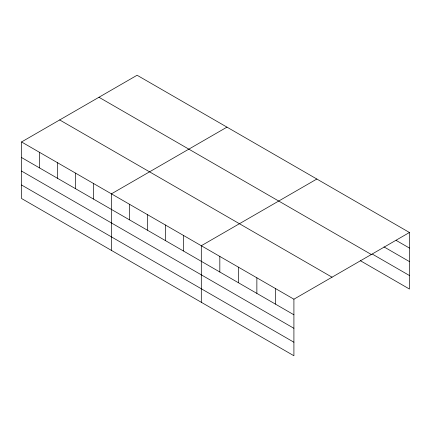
<?xml version="1.0" encoding="UTF-8"?>
<svg xmlns="http://www.w3.org/2000/svg" width="431" height="431" viewBox="0 0 431 431"><rect width="100%" height="100%" fill="white"/><g stroke="black" fill="none" stroke-linecap="round" stroke-linejoin="round"><path stroke-width="0.65" d="M293.91 328.303L293.91 299.2L21.55 141.955L21.55 198.508L293.91 355.753L293.91 328.303L21.55 171.059M360.257 260.642L409.45 289.045L409.45 232.492L137.09 75.247L21.55 141.955M226.97 127.134L111.43 193.842L111.43 250.4M316.85 179.027L201.304 245.735L201.304 302.293M293.91 299.2L409.45 232.492M396.137 240.385L409.45 248.073M383.983 246.893L409.45 261.595M372.411 254.139L409.45 275.522M98.963 97.261L371.323 254.505M59.677 119.942L332.037 277.187M21.55 157.536L293.91 314.781M21.55 184.991L293.91 342.23M275.387 288.506L275.387 304.087M256.865 277.812L256.865 293.392M238.348 267.123L238.348 282.704M219.826 256.429L219.826 272.009M183.331 235.358L183.331 250.939M165.353 224.977L165.353 240.563M147.38 214.6L147.38 230.181M129.402 204.224L129.402 219.805M93.452 183.466L93.452 199.047M75.479 173.09L75.479 188.67M57.501 162.708L57.501 178.294M39.528 152.332L39.528 167.912"/></g></svg>
